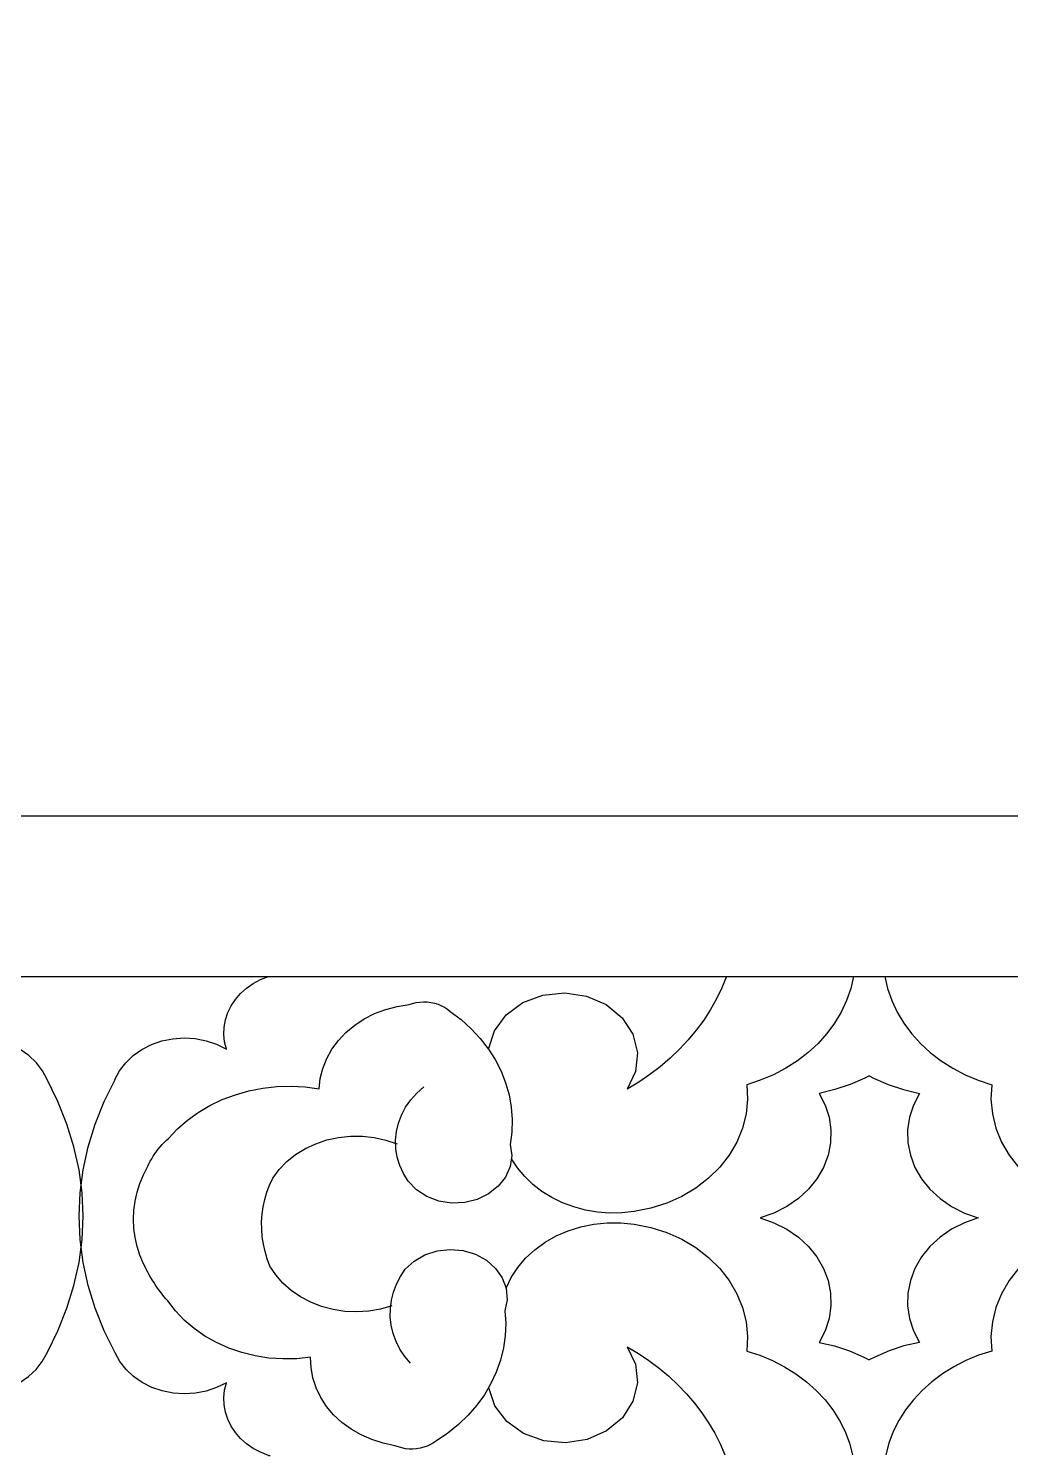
# Model space of a CAD drawing. Extents: x 1188826 to 1909461, y 608442 to 1651179.
# Drawn here: x 1667377.3 to 1667561.3, y 1032543.6 to 1032811.1 of the extents above; entities that cross this region are included whole.
import ezdxf

# ---------------------------------------------------------------- set-up
doc = ezdxf.new("R2010")
doc.units = 0
doc.header["$LTSCALE"] = 1000
doc.header["$MEASUREMENT"] = 0
doc.layers.add('窗', color=4, linetype='Continuous')
doc.layers.add('立面线', color=40, linetype='Continuous')

# ---------------------------------------------------------------- blocks, each defined once
blk = doc.blocks.new('EHYTERHT5EHTER')
at = {"layer": '窗', "ltscale": 3}
blk.add_lwpolyline([(83569.73, -228180.6), (84504.99, -228180.6), (84504.99, -229130.6), (83569.73, -229130.6)], close=True, dxfattribs=at)

msp = doc.modelspace()

# ---------------------------------------------------------------- linework, layer by layer
at = {"layer": '立面线'}
for p, q in [((1669039.81, 1032663.42), (1660727.54, 1032663.42)), ((1660758.89, 1032633.42), (1669008.6, 1032633.42)), ((1667419.45, 1032632.09), (1667420.82, 1032632.83)), ((1667420.82, 1032632.83), (1667422.28, 1032633.42)), ((1667508.13, 1032633.42), (1667507.26, 1032631.3)), ((1667531.91, 1032633.42), (1667531.39, 1032631.14)), ((1667537.77, 1032633.42), (1667538.3, 1032631.14)), ((1667416.1, 1032629.11), (1667417.07, 1032630.22)), ((1667417.07, 1032630.22), (1667418.19, 1032631.22)), ((1667418.19, 1032631.22), (1667419.45, 1032632.09)), ((1667473.72, 1032629.93), (1667477.82, 1032630.35)), ((1667477.82, 1032630.35), (1667481.89, 1032629.73)), ((1667507.26, 1032631.3), (1667506.26, 1032629.23)), ((1667531.39, 1032631.14), (1667530.61, 1032628.9)), ((1667538.3, 1032631.14), (1667539.07, 1032628.9)), ((1667414.67, 1032626.63), (1667415.3, 1032627.91)), ((1667415.3, 1032627.91), (1667416.1, 1032629.11)), ((1667444.26, 1032627.22), (1667446.42, 1032627.79)), ((1667446.42, 1032627.79), (1667448.65, 1032628.14)), ((1667448.65, 1032628.14), (1667449.3, 1032628.36)), ((1667449.3, 1032628.36), (1667449.97, 1032628.51)), ((1667449.97, 1032628.51), (1667450.66, 1032628.61)), ((1667450.66, 1032628.61), (1667451.35, 1032628.64)), ((1667451.35, 1032628.64), (1667452.05, 1032628.62)), ((1667452.05, 1032628.62), (1667452.74, 1032628.54)), ((1667452.74, 1032628.54), (1667453.41, 1032628.39)), ((1667453.41, 1032628.39), (1667454.07, 1032628.19)), ((1667454.07, 1032628.19), (1667454.7, 1032627.93)), ((1667454.7, 1032627.93), (1667455.29, 1032627.62)), ((1667455.29, 1032627.62), (1667455.84, 1032627.26)), ((1667466.81, 1032626.19), (1667469.94, 1032628.5)), ((1667469.94, 1032628.5), (1667473.72, 1032629.93)), ((1667481.89, 1032629.73), (1667485.57, 1032628.12)), ((1667485.57, 1032628.12), (1667488.54, 1032625.67)), ((1667506.26, 1032629.23), (1667505.12, 1032627.2)), ((1667530.61, 1032628.9), (1667529.6, 1032626.74)), ((1667539.07, 1032628.9), (1667540.08, 1032626.74)), ((1667413.97, 1032623.93), (1667414.22, 1032625.3)), ((1667414.22, 1032625.3), (1667414.67, 1032626.63)), ((1667438.44, 1032624.27), (1667440.23, 1032625.45)), ((1667440.23, 1032625.45), (1667442.18, 1032626.44)), ((1667442.18, 1032626.44), (1667444.26, 1032627.22)), ((1667455.84, 1032627.26), (1667456.35, 1032626.86)), ((1667456.35, 1032626.86), (1667458.39, 1032625.31)), ((1667458.39, 1032625.31), (1667460.26, 1032623.62)), ((1667464.61, 1032623.19), (1667466.81, 1032626.19)), ((1667488.54, 1032625.67), (1667490.55, 1032622.57)), ((1667503.85, 1032625.24), (1667502.45, 1032623.34)), ((1667505.12, 1032627.2), (1667503.85, 1032625.24)), ((1667528.37, 1032624.66), (1667526.91, 1032622.69)), ((1667529.6, 1032626.74), (1667528.37, 1032624.66)), ((1667540.08, 1032626.74), (1667541.32, 1032624.66)), ((1667541.32, 1032624.66), (1667542.77, 1032622.69)), ((1667413.92, 1032622.54), (1667413.97, 1032623.93)), ((1667414.06, 1032621.16), (1667413.92, 1032622.54)), ((1667435.38, 1032621.41), (1667436.81, 1032622.92)), ((1667436.81, 1032622.92), (1667438.44, 1032624.27)), ((1667460.26, 1032623.62), (1667461.96, 1032621.8)), ((1667463.52, 1032619.78), (1667464.61, 1032623.19)), ((1667490.55, 1032622.57), (1667491.41, 1032619.11)), ((1667502.45, 1032623.34), (1667500.93, 1032621.51)), ((1667526.91, 1032622.69), (1667525.26, 1032620.85)), ((1667542.77, 1032622.69), (1667544.43, 1032620.85)), ((1667377.41, 1032618.58), (1667375.78, 1032619.72)), ((1667396.94, 1032618.58), (1667398.56, 1032619.72)), ((1667398.56, 1032619.72), (1667400.37, 1032620.64)), ((1667400.37, 1032620.64), (1667402.32, 1032621.32)), ((1667402.32, 1032621.32), (1667404.37, 1032621.73)), ((1667404.37, 1032621.73), (1667406.47, 1032621.88)), ((1667406.47, 1032621.88), (1667408.56, 1032621.76)), ((1667408.56, 1032621.76), (1667410.62, 1032621.36)), ((1667410.62, 1032621.36), (1667412.58, 1032620.71)), ((1667412.58, 1032620.71), (1667414.4, 1032619.8)), ((1667414.4, 1032619.8), (1667414.06, 1032621.16)), ((1667433.2, 1032618.02), (1667434.17, 1032619.77)), ((1667434.17, 1032619.77), (1667435.38, 1032621.41)), ((1667461.96, 1032621.8), (1667463.46, 1032619.86)), ((1667463.46, 1032619.86), (1667463.52, 1032619.78)), ((1667463.52, 1032619.78), (1667464.77, 1032617.82)), ((1667499.29, 1032619.75), (1667497.54, 1032618.08)), ((1667500.93, 1032621.51), (1667499.29, 1032619.75)), ((1667525.26, 1032620.85), (1667523.41, 1032619.14)), ((1667544.43, 1032620.85), (1667546.28, 1032619.14)), ((1667378.81, 1032617.23), (1667377.41, 1032618.58)), ((1667379.96, 1032615.73), (1667378.81, 1032617.23)), ((1667394.38, 1032615.73), (1667395.54, 1032617.23)), ((1667395.54, 1032617.23), (1667396.94, 1032618.58)), ((1667432.47, 1032616.18), (1667433.2, 1032618.02)), ((1667464.77, 1032617.82), (1667465.86, 1032615.68)), ((1667491.41, 1032619.11), (1667491.06, 1032615.59)), ((1667497.54, 1032618.08), (1667495.68, 1032616.49)), ((1667521.38, 1032617.58), (1667519.2, 1032616.19)), ((1667523.41, 1032619.14), (1667521.38, 1032617.58)), ((1667546.28, 1032619.14), (1667548.3, 1032617.58)), ((1667548.3, 1032617.58), (1667550.48, 1032616.19)), ((1667380.84, 1032614.09), (1667379.96, 1032615.73)), ((1667382.85, 1032609.95), (1667380.8, 1032614.09)), ((1667391.5, 1032609.95), (1667393.55, 1032614.09)), ((1667393.51, 1032614.09), (1667394.38, 1032615.73)), ((1667431.79, 1032612.35), (1667432, 1032614.28)), ((1667432, 1032614.28), (1667432.47, 1032616.18)), ((1667465.86, 1032615.68), (1667466.72, 1032613.47)), ((1667491.06, 1032615.59), (1667489.52, 1032612.3)), ((1667493.72, 1032615), (1667491.67, 1032613.6)), ((1667495.68, 1032616.49), (1667493.72, 1032615)), ((1667514.44, 1032613.94), (1667511.89, 1032613.11)), ((1667516.88, 1032614.97), (1667514.44, 1032613.94)), ((1667519.2, 1032616.19), (1667516.88, 1032614.97)), ((1667534.03, 1032614.35), (1667531.29, 1032613.15)), ((1667534.84, 1032614.79), (1667534.03, 1032614.35)), ((1667534.84, 1032614.79), (1667535.65, 1032614.35)), ((1667535.65, 1032614.35), (1667538.39, 1032613.15)), ((1667550.48, 1032616.19), (1667552.8, 1032614.97)), ((1667552.8, 1032614.97), (1667555.25, 1032613.94)), ((1667555.25, 1032613.94), (1667557.79, 1032613.11)), ((1667416.08, 1032611.25), (1667418.61, 1032611.96)), ((1667418.61, 1032611.96), (1667421.21, 1032612.47)), ((1667421.21, 1032612.47), (1667423.85, 1032612.76)), ((1667423.85, 1032612.76), (1667426.51, 1032612.84)), ((1667426.51, 1032612.84), (1667429.16, 1032612.7)), ((1667429.16, 1032612.7), (1667431.79, 1032612.35)), ((1667448.96, 1032610.28), (1667450.1, 1032611.56)), ((1667450.1, 1032611.56), (1667451.4, 1032612.72)), ((1667466.72, 1032613.47), (1667467.37, 1032611.21)), ((1667491.67, 1032613.6), (1667489.52, 1032612.3)), ((1667511.89, 1032613.11), (1667512.03, 1032610.38)), ((1667528.42, 1032612.19), (1667525.44, 1032611.49)), ((1667525.44, 1032611.49), (1667526.57, 1032609.31)), ((1667531.29, 1032613.15), (1667528.42, 1032612.19)), ((1667538.39, 1032613.15), (1667541.27, 1032612.19)), ((1667541.27, 1032612.19), (1667544.24, 1032611.49)), ((1667544.24, 1032611.49), (1667543.12, 1032609.31)), ((1667557.79, 1032613.11), (1667557.65, 1032610.38)), ((1667384.53, 1032605.75), (1667382.85, 1032609.95)), ((1667389.81, 1032605.75), (1667391.5, 1032609.95)), ((1667409.13, 1032607.92), (1667411.32, 1032609.22)), ((1667411.32, 1032609.22), (1667413.64, 1032610.33)), ((1667413.64, 1032610.33), (1667416.08, 1032611.25)), ((1667447.21, 1032607.43), (1667447.99, 1032608.9)), ((1667447.99, 1032608.9), (1667448.96, 1032610.28)), ((1667467.37, 1032611.21), (1667467.78, 1032608.91)), ((1667467.78, 1032608.91), (1667467.95, 1032606.58)), ((1667512.03, 1032610.38), (1667511.77, 1032607.64)), ((1667526.57, 1032609.31), (1667527.31, 1032607.01)), ((1667543.12, 1032609.31), (1667542.38, 1032607.01)), ((1667557.65, 1032610.38), (1667557.92, 1032607.64)), ((1667405.22, 1032604.83), (1667407.09, 1032606.46)), ((1667407.09, 1032606.46), (1667409.13, 1032607.92)), ((1667446.64, 1032605.9), (1667447.21, 1032607.43)), ((1667467.95, 1032606.58), (1667467.89, 1032604.25)), ((1667511.77, 1032607.64), (1667511.1, 1032604.96)), ((1667527.31, 1032607.01), (1667527.65, 1032604.64)), ((1667542.38, 1032607.01), (1667542.03, 1032604.64)), ((1667557.92, 1032607.64), (1667558.58, 1032604.96)), ((1667385.85, 1032601.48), (1667384.53, 1032605.75)), ((1667388.5, 1032601.48), (1667389.81, 1032605.75)), ((1667403.55, 1032603.06), (1667405.22, 1032604.83)), ((1667433.25, 1032602.76), (1667435.43, 1032603.23)), ((1667435.43, 1032603.23), (1667437.65, 1032603.46)), ((1667437.65, 1032603.46), (1667439.9, 1032603.46)), ((1667439.9, 1032603.46), (1667442.12, 1032603.21)), ((1667446.1, 1032602.72), (1667446.27, 1032604.32)), ((1667446.27, 1032604.32), (1667446.64, 1032605.9)), ((1667467.89, 1032604.25), (1667467.6, 1032601.94)), ((1667511.1, 1032604.96), (1667510.05, 1032602.37)), ((1667527.65, 1032604.64), (1667527.59, 1032602.25)), ((1667542.03, 1032604.64), (1667542.09, 1032602.25)), ((1667558.58, 1032604.96), (1667559.63, 1032602.37)), ((1667386.79, 1032597.17), (1667385.85, 1032601.48)), ((1667387.55, 1032597.17), (1667388.5, 1032601.48)), ((1667400.99, 1032600.16), (1667401.3, 1032600.6)), ((1667401.3, 1032600.6), (1667401.64, 1032601.04)), ((1667401.64, 1032601.04), (1667401.99, 1032601.46)), ((1667401.99, 1032601.46), (1667402.35, 1032601.88)), ((1667402.35, 1032601.88), (1667402.74, 1032602.28)), ((1667402.74, 1032602.28), (1667403.13, 1032602.68)), ((1667403.13, 1032602.68), (1667403.55, 1032603.06)), ((1667427.37, 1032600.02), (1667429.2, 1032601.14)), ((1667429.2, 1032601.14), (1667431.17, 1032602.06)), ((1667431.17, 1032602.06), (1667433.25, 1032602.76)), ((1667442.12, 1032603.21), (1667444.29, 1032602.72)), ((1667444.29, 1032602.72), (1667446.37, 1032602.01)), ((1667446.16, 1032601.11), (1667446.1, 1032602.72)), ((1667446.42, 1032599.51), (1667446.16, 1032601.11)), ((1667467.6, 1032601.94), (1667467.86, 1032599.85)), ((1667510.05, 1032602.37), (1667508.63, 1032599.92)), ((1667527.59, 1032602.25), (1667527.13, 1032599.9)), ((1667542.09, 1032602.25), (1667542.55, 1032599.9)), ((1667559.63, 1032602.37), (1667561.06, 1032599.92)), ((1667399.67, 1032597.82), (1667399.9, 1032598.3)), ((1667399.9, 1032598.3), (1667400.14, 1032598.78)), ((1667400.14, 1032598.78), (1667400.41, 1032599.25)), ((1667400.41, 1032599.25), (1667400.69, 1032599.71)), ((1667400.69, 1032599.71), (1667400.99, 1032600.16)), ((1667424.29, 1032597.24), (1667425.73, 1032598.72)), ((1667425.73, 1032598.72), (1667427.37, 1032600.02)), ((1667446.9, 1032597.96), (1667446.42, 1032599.51)), ((1667447.57, 1032596.45), (1667446.9, 1032597.96)), ((1667467.86, 1032599.85), (1667467.55, 1032597.77)), ((1667468.95, 1032597.51), (1667467.83, 1032599.22)), ((1667508.63, 1032599.92), (1667506.85, 1032597.64)), ((1667527.13, 1032599.9), (1667526.27, 1032597.63)), ((1667542.55, 1032599.9), (1667543.41, 1032597.63)), ((1667561.06, 1032599.92), (1667562.83, 1032597.64)), ((1667387.36, 1032592.83), (1667386.79, 1032597.17)), ((1667386.98, 1032592.83), (1667387.55, 1032597.17)), ((1667398.21, 1032594.63), (1667398.87, 1032596.25)), ((1667398.87, 1032596.25), (1667399.67, 1032597.82)), ((1667422.49, 1032594.31), (1667423.08, 1032595.63)), ((1667423.08, 1032595.63), (1667424.29, 1032597.24)), ((1667448.45, 1032595.03), (1667447.57, 1032596.45)), ((1667466.69, 1032595.81), (1667465.33, 1032594.07)), ((1667467.55, 1032597.77), (1667466.69, 1032595.81)), ((1667470.29, 1032595.91), (1667468.95, 1032597.51)), ((1667471.81, 1032594.44), (1667470.29, 1032595.91)), ((1667504.76, 1032595.57), (1667502.38, 1032593.74)), ((1667506.85, 1032597.64), (1667504.76, 1032595.57)), ((1667525.04, 1032595.49), (1667523.46, 1032593.52)), ((1667526.27, 1032597.63), (1667525.04, 1032595.49)), ((1667543.41, 1032597.63), (1667544.64, 1032595.49)), ((1667544.64, 1032595.49), (1667546.22, 1032593.52)), ((1667386.79, 1032588.48), (1667386.98, 1032592.83)), ((1667387.55, 1032588.48), (1667387.36, 1032592.83)), ((1667397.32, 1032591.3), (1667397.69, 1032592.98)), ((1667397.69, 1032592.98), (1667398.21, 1032594.63)), ((1667421.6, 1032591.61), (1667422, 1032592.97)), ((1667422, 1032592.97), (1667422.49, 1032594.31)), ((1667450, 1032593.41), (1667448.45, 1032595.03)), ((1667451.96, 1032592.15), (1667450, 1032593.41)), ((1667463.53, 1032592.64), (1667461.4, 1032591.61)), ((1667465.33, 1032594.07), (1667463.53, 1032592.64)), ((1667473.52, 1032593.12), (1667471.81, 1032594.44)), ((1667475.38, 1032591.97), (1667473.52, 1032593.12)), ((1667502.38, 1032593.74), (1667499.74, 1032592.18)), ((1667523.46, 1032593.52), (1667521.57, 1032591.77)), ((1667546.22, 1032593.52), (1667548.11, 1032591.77)), ((1667397.09, 1032589.6), (1667397.32, 1032591.3)), ((1667421.11, 1032588.83), (1667421.3, 1032590.22)), ((1667421.3, 1032590.22), (1667421.6, 1032591.61)), ((1667454.2, 1032591.3), (1667451.96, 1032592.15)), ((1667456.61, 1032590.92), (1667454.2, 1032591.3)), ((1667459.05, 1032591.02), (1667456.61, 1032590.92)), ((1667461.4, 1032591.61), (1667459.05, 1032591.02)), ((1667477.37, 1032590.99), (1667475.38, 1032591.97)), ((1667479.48, 1032590.2), (1667477.37, 1032590.99)), ((1667481.67, 1032589.61), (1667479.48, 1032590.2)), ((1667493.9, 1032589.96), (1667490.78, 1032589.35)), ((1667496.9, 1032590.91), (1667493.9, 1032589.96)), ((1667499.74, 1032592.18), (1667496.9, 1032590.91)), ((1667519.4, 1032590.27), (1667517, 1032589.06)), ((1667521.57, 1032591.77), (1667519.4, 1032590.27)), ((1667548.11, 1032591.77), (1667550.29, 1032590.27)), ((1667550.29, 1032590.27), (1667552.69, 1032589.06)), ((1667386.98, 1032584.12), (1667386.79, 1032588.48)), ((1667387.36, 1032584.12), (1667387.55, 1032588.48)), ((1667397.02, 1032587.89), (1667397.09, 1032589.6)), ((1667397.09, 1032586.18), (1667397.02, 1032587.89)), ((1667421.01, 1032587.42), (1667421.11, 1032588.83)), ((1667421.02, 1032586.02), (1667421.01, 1032587.42)), ((1667483.92, 1032589.23), (1667481.67, 1032589.61)), ((1667483.26, 1032587), (1667485.76, 1032587.24)), ((1667486.21, 1032589.06), (1667483.92, 1032589.23)), ((1667485.76, 1032587.24), (1667488.28, 1032587.23)), ((1667488.5, 1032589.1), (1667486.21, 1032589.06)), ((1667488.28, 1032587.23), (1667490.78, 1032586.97)), ((1667490.78, 1032589.35), (1667488.5, 1032589.1)), ((1667517, 1032589.06), (1667514.41, 1032588.16)), ((1667514.41, 1032588.16), (1667517, 1032587.26)), ((1667517, 1032587.26), (1667519.4, 1032586.04)), ((1667552.69, 1032587.26), (1667550.29, 1032586.04)), ((1667552.69, 1032589.06), (1667555.27, 1032588.16)), ((1667555.27, 1032588.16), (1667552.69, 1032587.26)), ((1667397.32, 1032584.48), (1667397.09, 1032586.18)), ((1667421.12, 1032584.61), (1667421.02, 1032586.02)), ((1667421.33, 1032583.22), (1667421.12, 1032584.61)), ((1667474.1, 1032583.58), (1667476.19, 1032584.78)), ((1667476.19, 1032584.78), (1667478.44, 1032585.76)), ((1667478.44, 1032585.76), (1667480.81, 1032586.5)), ((1667480.81, 1032586.5), (1667483.26, 1032587)), ((1667490.78, 1032586.97), (1667493.9, 1032586.35)), ((1667493.9, 1032586.35), (1667496.9, 1032585.4)), ((1667496.9, 1032585.4), (1667499.74, 1032584.14)), ((1667519.4, 1032586.04), (1667521.57, 1032584.55)), ((1667521.57, 1032584.55), (1667523.46, 1032582.8)), ((1667548.11, 1032584.55), (1667546.22, 1032582.8)), ((1667550.29, 1032586.04), (1667548.11, 1032584.55)), ((1667386.79, 1032579.78), (1667387.36, 1032584.12)), ((1667387.55, 1032579.78), (1667386.98, 1032584.12)), ((1667397.69, 1032582.8), (1667397.32, 1032584.48)), ((1667398.21, 1032581.14), (1667397.69, 1032582.8)), ((1667421.64, 1032581.83), (1667421.33, 1032583.22)), ((1667422.05, 1032580.47), (1667421.64, 1032581.83)), ((1667451.61, 1032581.25), (1667453.9, 1032581.98)), ((1667453.9, 1032581.98), (1667456.33, 1032582.25)), ((1667456.33, 1032582.25), (1667458.76, 1032582.03)), ((1667458.76, 1032582.03), (1667461.07, 1032581.34)), ((1667470.47, 1032580.6), (1667472.18, 1032582.18)), ((1667472.18, 1032582.18), (1667474.1, 1032583.58)), ((1667499.74, 1032584.14), (1667502.38, 1032582.58)), ((1667502.38, 1032582.58), (1667504.76, 1032580.75)), ((1667523.46, 1032582.8), (1667525.04, 1032580.83)), ((1667546.22, 1032582.8), (1667544.64, 1032580.83)), ((1667385.85, 1032575.48), (1667386.79, 1032579.78)), ((1667388.5, 1032575.48), (1667387.55, 1032579.78)), ((1667398.87, 1032579.53), (1667398.21, 1032581.14)), ((1667399.67, 1032577.96), (1667398.87, 1032579.53)), ((1667422.55, 1032579.13), (1667422.05, 1032580.47)), ((1667447.91, 1032578.53), (1667449.58, 1032580.07)), ((1667449.58, 1032580.07), (1667451.61, 1032581.25)), ((1667461.07, 1032581.34), (1667463.13, 1032580.21)), ((1667463.13, 1032580.21), (1667464.83, 1032578.7)), ((1667468.99, 1032578.86), (1667470.47, 1032580.6)), ((1667504.76, 1032580.75), (1667506.85, 1032578.68)), ((1667525.04, 1032580.83), (1667526.27, 1032578.69)), ((1667544.64, 1032580.83), (1667543.41, 1032578.69)), ((1667399.93, 1032577.49), (1667399.67, 1032577.96)), ((1667400.2, 1032577.02), (1667399.93, 1032577.49)), ((1667400.49, 1032576.56), (1667400.2, 1032577.02)), ((1667400.78, 1032576.1), (1667400.49, 1032576.56)), ((1667423.66, 1032577.46), (1667422.55, 1032579.13)), ((1667425, 1032575.92), (1667423.66, 1032577.46)), ((1667446.26, 1032575.74), (1667447, 1032577.17)), ((1667447, 1032577.17), (1667447.91, 1032578.53)), ((1667464.83, 1032578.7), (1667466.08, 1032576.89)), ((1667466.08, 1032576.89), (1667466.8, 1032574.98)), ((1667466.8, 1032574.98), (1667467.76, 1032576.97)), ((1667467.76, 1032576.97), (1667468.99, 1032578.86)), ((1667506.85, 1032578.68), (1667508.63, 1032576.4)), ((1667526.27, 1032578.69), (1667527.13, 1032576.42)), ((1667543.41, 1032578.69), (1667542.55, 1032576.42)), ((1667562.83, 1032578.68), (1667561.06, 1032576.4)), ((1667384.53, 1032571.21), (1667385.85, 1032575.48)), ((1667389.81, 1032571.21), (1667388.5, 1032575.48)), ((1667401.08, 1032575.65), (1667400.78, 1032576.1)), ((1667401.38, 1032575.2), (1667401.08, 1032575.65)), ((1667401.7, 1032574.75), (1667401.38, 1032575.2)), ((1667402.03, 1032574.31), (1667401.7, 1032574.75)), ((1667402.36, 1032573.87), (1667402.03, 1032574.31)), ((1667402.7, 1032573.44), (1667402.36, 1032573.87)), ((1667426.55, 1032574.54), (1667425, 1032575.92)), ((1667428.3, 1032573.33), (1667426.55, 1032574.54)), ((1667445.32, 1032572.72), (1667445.7, 1032574.25)), ((1667445.7, 1032574.25), (1667446.26, 1032575.74)), ((1667466.8, 1032574.98), (1667466.81, 1032574.89)), ((1667466.81, 1032574.89), (1667466.99, 1032572.8)), ((1667508.63, 1032576.4), (1667510.05, 1032573.94)), ((1667510.05, 1032573.94), (1667511.1, 1032571.35)), ((1667527.13, 1032576.42), (1667527.59, 1032574.06)), ((1667527.59, 1032574.06), (1667527.65, 1032571.68)), ((1667542.09, 1032574.06), (1667542.03, 1032571.68)), ((1667542.55, 1032576.42), (1667542.09, 1032574.06)), ((1667559.63, 1032573.94), (1667558.58, 1032571.35)), ((1667561.06, 1032576.4), (1667559.63, 1032573.94)), ((1667382.85, 1032567), (1667384.53, 1032571.21)), ((1667391.5, 1032567), (1667389.81, 1032571.21)), ((1667403.05, 1032573.01), (1667402.7, 1032573.44)), ((1667403.41, 1032572.59), (1667403.05, 1032573.01)), ((1667404.86, 1032570.73), (1667403.41, 1032572.59)), ((1667430.21, 1032572.33), (1667428.3, 1032573.33)), ((1667432.25, 1032571.53), (1667430.21, 1032572.33)), ((1667434.39, 1032570.96), (1667432.25, 1032571.53)), ((1667445.39, 1032571.66), (1667443.27, 1032571.05)), ((1667445.11, 1032569.6), (1667445.12, 1032571.16)), ((1667445.12, 1032571.16), (1667445.32, 1032572.72)), ((1667466.99, 1032572.8), (1667466.59, 1032570.73)), ((1667511.1, 1032571.35), (1667511.77, 1032568.67)), ((1667527.65, 1032571.68), (1667527.31, 1032569.31)), ((1667542.03, 1032571.68), (1667542.38, 1032569.31)), ((1667558.58, 1032571.35), (1667557.92, 1032568.67)), ((1667406.51, 1032569), (1667404.86, 1032570.73)), ((1667408.36, 1032567.42), (1667406.51, 1032569)), ((1667436.6, 1032570.62), (1667434.39, 1032570.96)), ((1667438.84, 1032570.52), (1667436.6, 1032570.62)), ((1667441.07, 1032570.67), (1667438.84, 1032570.52)), ((1667443.27, 1032571.05), (1667441.07, 1032570.67)), ((1667445.29, 1032568.04), (1667445.11, 1032569.6)), ((1667466.59, 1032570.73), (1667466.74, 1032568.41)), ((1667511.77, 1032568.67), (1667512.03, 1032565.94)), ((1667527.31, 1032569.31), (1667526.57, 1032567.01)), ((1667542.38, 1032569.31), (1667543.12, 1032567.01)), ((1667557.92, 1032568.67), (1667557.65, 1032565.94)), ((1667380.8, 1032562.87), (1667382.85, 1032567)), ((1667393.55, 1032562.87), (1667391.5, 1032567)), ((1667410.38, 1032566.01), (1667408.36, 1032567.42)), ((1667412.56, 1032564.78), (1667410.38, 1032566.01)), ((1667445.66, 1032566.5), (1667445.29, 1032568.04)), ((1667446.2, 1032565.01), (1667445.66, 1032566.5)), ((1667466.65, 1032566.08), (1667466.32, 1032563.77)), ((1667466.74, 1032568.41), (1667466.65, 1032566.08)), ((1667512.03, 1032565.94), (1667511.89, 1032563.2)), ((1667526.57, 1032567.01), (1667525.44, 1032564.82)), ((1667543.12, 1032567.01), (1667544.24, 1032564.82)), ((1667557.65, 1032565.94), (1667557.79, 1032563.2)), ((1667414.88, 1032563.75), (1667412.56, 1032564.78)), ((1667417.3, 1032562.91), (1667414.88, 1032563.75)), ((1667446.93, 1032563.57), (1667446.2, 1032565.01)), ((1667447.82, 1032562.2), (1667446.93, 1032563.57)), ((1667466.32, 1032563.77), (1667465.77, 1032561.49)), ((1667489.52, 1032564.01), (1667491.06, 1032560.75)), ((1667489.52, 1032564.01), (1667491.59, 1032562.76)), ((1667511.89, 1032563.2), (1667514.36, 1032562.4)), ((1667525.44, 1032564.82), (1667528.33, 1032564.15)), ((1667528.33, 1032564.15), (1667531.13, 1032563.23)), ((1667531.13, 1032563.23), (1667533.81, 1032562.08)), ((1667538.55, 1032563.23), (1667535.87, 1032562.08)), ((1667541.35, 1032564.15), (1667538.55, 1032563.23)), ((1667544.24, 1032564.82), (1667541.35, 1032564.15)), ((1667557.79, 1032563.2), (1667555.33, 1032562.4)), ((1667378.75, 1032559.75), (1667379.91, 1032561.24)), ((1667379.91, 1032561.24), (1667380.8, 1032562.87)), ((1667394.44, 1032561.24), (1667393.55, 1032562.87)), ((1667395.6, 1032559.75), (1667394.44, 1032561.24)), ((1667419.8, 1032562.29), (1667417.3, 1032562.91)), ((1667422.37, 1032561.89), (1667419.8, 1032562.29)), ((1667424.97, 1032561.71), (1667422.37, 1032561.89)), ((1667427.58, 1032561.76), (1667424.97, 1032561.71)), ((1667430.17, 1032562.02), (1667427.58, 1032561.76)), ((1667430.26, 1032560.09), (1667430.17, 1032562.02)), ((1667448.88, 1032560.92), (1667447.82, 1032562.2)), ((1667465.77, 1032561.49), (1667464.98, 1032559.26)), ((1667491.06, 1032560.75), (1667491.41, 1032557.24)), ((1667491.59, 1032562.76), (1667493.58, 1032561.42)), ((1667493.58, 1032561.42), (1667495.48, 1032559.98)), ((1667514.36, 1032562.4), (1667516.73, 1032561.41)), ((1667516.73, 1032561.41), (1667518.99, 1032560.25)), ((1667533.81, 1032562.08), (1667534.84, 1032561.52)), ((1667535.87, 1032562.08), (1667534.84, 1032561.52)), ((1667552.95, 1032561.41), (1667550.69, 1032560.25)), ((1667555.33, 1032562.4), (1667552.95, 1032561.41)), ((1667375.72, 1032557.29), (1667377.34, 1032558.42)), ((1667377.34, 1032558.42), (1667378.75, 1032559.75)), ((1667397, 1032558.42), (1667395.6, 1032559.75)), ((1667398.63, 1032557.29), (1667397, 1032558.42)), ((1667430.6, 1032558.17), (1667430.26, 1032560.09)), ((1667431.21, 1032556.3), (1667430.6, 1032558.17)), ((1667464.98, 1032559.26), (1667463.97, 1032557.09)), ((1667495.48, 1032559.98), (1667497.29, 1032558.46)), ((1667497.29, 1032558.46), (1667499, 1032556.85)), ((1667518.99, 1032560.25), (1667521.12, 1032558.92)), ((1667521.12, 1032558.92), (1667523.1, 1032557.44)), ((1667548.56, 1032558.92), (1667546.58, 1032557.44)), ((1667550.69, 1032560.25), (1667548.56, 1032558.92)), ((1667400.43, 1032556.38), (1667398.63, 1032557.29)), ((1667402.38, 1032555.72), (1667400.43, 1032556.38)), ((1667404.42, 1032555.31), (1667402.38, 1032555.72)), ((1667406.5, 1032555.17), (1667404.42, 1032555.31)), ((1667408.59, 1032555.3), (1667406.5, 1032555.17)), ((1667410.64, 1032555.69), (1667408.59, 1032555.3)), ((1667412.58, 1032556.35), (1667410.64, 1032555.69)), ((1667414.4, 1032557.25), (1667412.58, 1032556.35)), ((1667413.92, 1032554.51), (1667414.06, 1032555.89)), ((1667414.06, 1032555.89), (1667414.4, 1032557.25)), ((1667432.07, 1032554.5), (1667431.21, 1032556.3)), ((1667463.97, 1032557.09), (1667462.74, 1032555.01)), ((1667464.7, 1032552.95), (1667463.55, 1032556.33)), ((1667491.41, 1032557.24), (1667490.57, 1032553.79)), ((1667499, 1032556.85), (1667500.6, 1032555.17)), ((1667500.6, 1032555.17), (1667502.1, 1032553.42)), ((1667523.1, 1032557.44), (1667524.92, 1032555.8)), ((1667524.92, 1032555.8), (1667526.57, 1032554.04)), ((1667544.76, 1032555.8), (1667543.12, 1032554.04)), ((1667546.58, 1032557.44), (1667544.76, 1032555.8)), ((1667413.97, 1032553.12), (1667413.92, 1032554.51)), ((1667414.22, 1032551.75), (1667413.97, 1032553.12)), ((1667433.18, 1032552.81), (1667432.07, 1032554.5)), ((1667434.5, 1032551.24), (1667433.18, 1032552.81)), ((1667461.31, 1032553.03), (1667459.69, 1032551.16)), ((1667462.74, 1032555.01), (1667461.31, 1032553.03)), ((1667466.95, 1032550), (1667464.7, 1032552.95)), ((1667490.57, 1032553.79), (1667488.59, 1032550.71)), ((1667502.1, 1032553.42), (1667503.48, 1032551.6)), ((1667526.57, 1032554.04), (1667528.02, 1032552.16)), ((1667543.12, 1032554.04), (1667541.66, 1032552.16)), ((1667414.67, 1032550.42), (1667414.22, 1032551.75)), ((1667415.3, 1032549.14), (1667414.67, 1032550.42)), ((1667436.04, 1032549.81), (1667434.5, 1032551.24)), ((1667437.76, 1032548.55), (1667436.04, 1032549.81)), ((1667459.69, 1032551.16), (1667457.88, 1032549.42)), ((1667470.1, 1032547.74), (1667466.95, 1032550)), ((1667488.59, 1032550.71), (1667485.65, 1032548.24)), ((1667503.48, 1032551.6), (1667504.75, 1032549.72)), ((1667528.02, 1032552.16), (1667529.28, 1032550.17)), ((1667529.28, 1032550.17), (1667530.32, 1032548.1)), ((1667540.41, 1032550.17), (1667539.36, 1032548.1)), ((1667541.66, 1032552.16), (1667540.41, 1032550.17)), ((1667416.1, 1032547.94), (1667415.3, 1032549.14)), ((1667417.07, 1032546.83), (1667416.1, 1032547.94)), ((1667439.64, 1032547.47), (1667437.76, 1032548.55)), ((1667441.66, 1032546.59), (1667439.64, 1032547.47)), ((1667455.9, 1032547.83), (1667453.76, 1032546.38)), ((1667457.88, 1032549.42), (1667455.9, 1032547.83)), ((1667473.88, 1032546.35), (1667470.1, 1032547.74)), ((1667485.65, 1032548.24), (1667482.01, 1032546.62)), ((1667504.75, 1032549.72), (1667505.89, 1032547.78)), ((1667505.89, 1032547.78), (1667506.91, 1032545.79)), ((1667530.32, 1032548.1), (1667531.15, 1032545.96)), ((1667539.36, 1032548.1), (1667538.54, 1032545.96)), ((1667418.19, 1032545.83), (1667417.07, 1032546.83)), ((1667419.45, 1032544.96), (1667418.19, 1032545.83)), ((1667420.82, 1032544.22), (1667419.45, 1032544.96)), ((1667443.79, 1032545.91), (1667441.66, 1032546.59)), ((1667445.99, 1032545.46), (1667443.79, 1032545.91)), ((1667446.62, 1032545.22), (1667445.99, 1032545.46)), ((1667447.28, 1032545.03), (1667446.62, 1032545.22)), ((1667447.96, 1032544.9), (1667447.28, 1032545.03)), ((1667448.66, 1032544.83), (1667447.96, 1032544.9)), ((1667449.35, 1032544.82), (1667448.66, 1032544.83)), ((1667450.04, 1032544.87), (1667449.35, 1032544.82)), ((1667450.73, 1032544.99), (1667450.04, 1032544.87)), ((1667451.4, 1032545.16), (1667450.73, 1032544.99)), ((1667452.04, 1032545.38), (1667451.4, 1032545.16)), ((1667452.65, 1032545.66), (1667452.04, 1032545.38)), ((1667453.23, 1032546), (1667452.65, 1032545.66)), ((1667453.76, 1032546.38), (1667453.23, 1032546)), ((1667477.96, 1032545.97), (1667473.88, 1032546.35)), ((1667482.01, 1032546.62), (1667477.96, 1032545.97)), ((1667506.91, 1032545.79), (1667507.8, 1032543.76)), ((1667531.15, 1032545.96), (1667531.74, 1032543.76)), ((1667538.54, 1032545.96), (1667537.94, 1032543.76)), ((1667422.29, 1032543.63), (1667420.82, 1032544.22)), ((1667422.29, 1032543.63), (1667422.63, 1032543.63))]:
    msp.add_line(p, q, dxfattribs=at)

# ---------------------------------------------------------------- block references
at = {"layer": '窗'}
msp.add_blockref('EHYTERHT5EHTER', (1583484.46, 1261794.02), dxfattribs=at)

doc.saveas('drawing.dxf')
